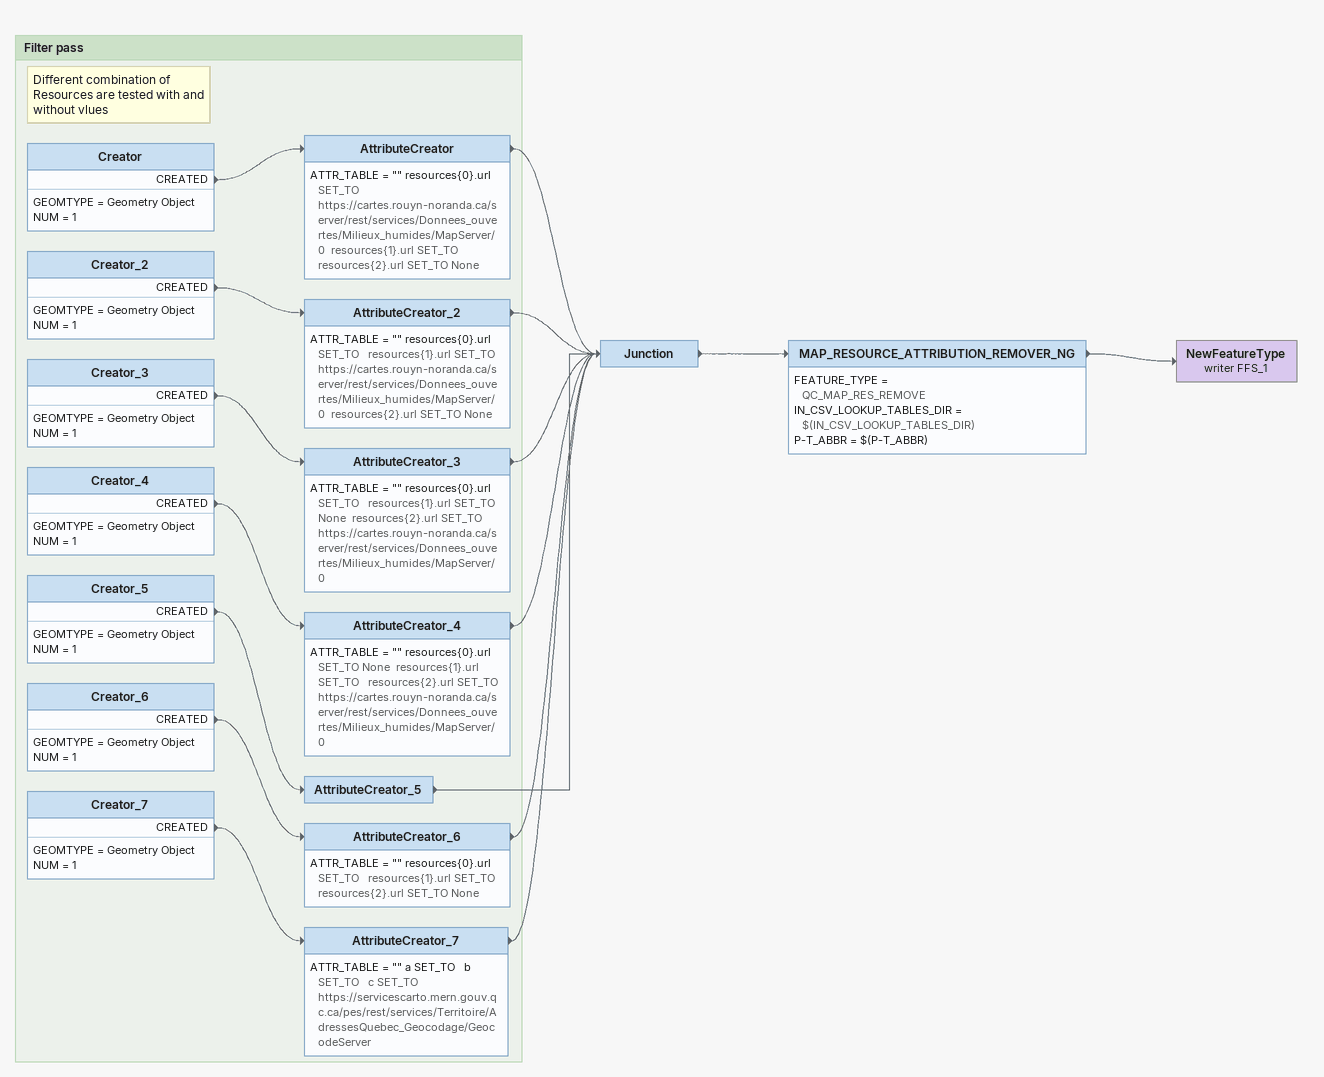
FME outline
Junction
    -> MAP_RESOURCE_ATTRIBUTION_REMOVER_NG
MAP_RESOURCE_ATTRIBUTION_REMOVER_NG
    FEATURE_TYPE = QC_MAP_RES_REMOVE
    IN_CSV_LOOKUP_TABLES_DIR = $(IN_CSV_LOOKUP_TABLES_DIR)
    P-T_ABBR = $(P-T_ABBR)
    -> NewFeatureType (writer FFS_1)
NewFeatureType (writer FFS_1)

Bookmark: Filter pass
Note: Different combination of Resources are tested with and without vlues
Creator
    GEOMTYPE = Geometry Object
    NUM = 1
    CREATED -> AttributeCreator
AttributeCreator
    ATTR_TABLE = "" resources{0}.url SET_TO https://cartes.rouyn-noranda.ca/server/rest/services/Donnees_ouvertes/Milieux_humides/MapServer/0  resources{1}.url SET_TO   resources{2}.url SET_TO None
    -> Junction
Creator_2
    GEOMTYPE = Geometry Object
    NUM = 1
    CREATED -> AttributeCreator_2
AttributeCreator_2
    ATTR_TABLE = "" resources{0}.url SET_TO   resources{1}.url SET_TO https://cartes.rouyn-noranda.ca/server/rest/services/Donnees_ouvertes/Milieux_humides/MapServer/0  resources{2}.url SET_TO None
    -> Junction
Creator_3
    GEOMTYPE = Geometry Object
    NUM = 1
    CREATED -> AttributeCreator_3
AttributeCreator_3
    ATTR_TABLE = "" resources{0}.url SET_TO   resources{1}.url SET_TO None  resources{2}.url SET_TO https://cartes.rouyn-noranda.ca/server/rest/services/Donnees_ouvertes/Milieux_humides/MapServer/0
    -> Junction
Creator_4
    GEOMTYPE = Geometry Object
    NUM = 1
    CREATED -> AttributeCreator_4
AttributeCreator_4
    ATTR_TABLE = "" resources{0}.url SET_TO None  resources{1}.url SET_TO   resources{2}.url SET_TO https://cartes.rouyn-noranda.ca/server/rest/services/Donnees_ouvertes/Milieux_humides/MapServer/0
    -> Junction
Creator_5
    GEOMTYPE = Geometry Object
    NUM = 1
    CREATED -> AttributeCreator_5
AttributeCreator_5
    -> Junction
Creator_6
    GEOMTYPE = Geometry Object
    NUM = 1
    CREATED -> AttributeCreator_6
AttributeCreator_6
    ATTR_TABLE = "" resources{0}.url SET_TO   resources{1}.url SET_TO   resources{2}.url SET_TO None
    -> Junction
Creator_7
    GEOMTYPE = Geometry Object
    NUM = 1
    CREATED -> AttributeCreator_7
AttributeCreator_7
    ATTR_TABLE = "" a SET_TO   b SET_TO   c SET_TO https://servicescarto.mern.gouv.qc.ca/pes/rest/services/Territoire/AdressesQuebec_Geocodage/GeocodeServer
    -> Junction
